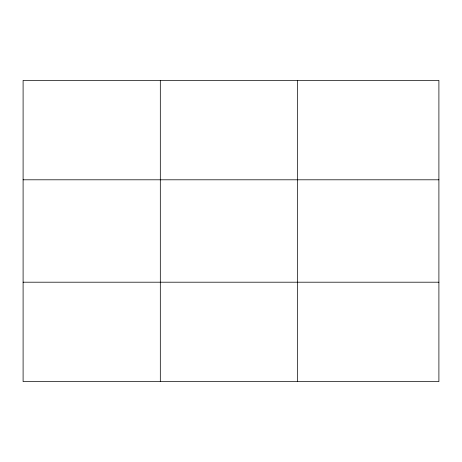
<?xml version="1.0" encoding="UTF-8"?>
<svg xmlns="http://www.w3.org/2000/svg" width="462" height="462" viewBox="0 0 462 462"><rect width="100%" height="100%" fill="white"/><g stroke="black" fill="none" stroke-linecap="round" stroke-linejoin="round"><path stroke-width="0.69" d="M160.314 381.6L160.314 80.4M297.528 381.6L297.528 80.4M438.9 282.201L438.9 381.6L23.1 381.6L23.1 80.4L438.9 80.4L438.9 282.201L23.1 282.201M23.1 179.799L438.9 179.799"/></g></svg>
